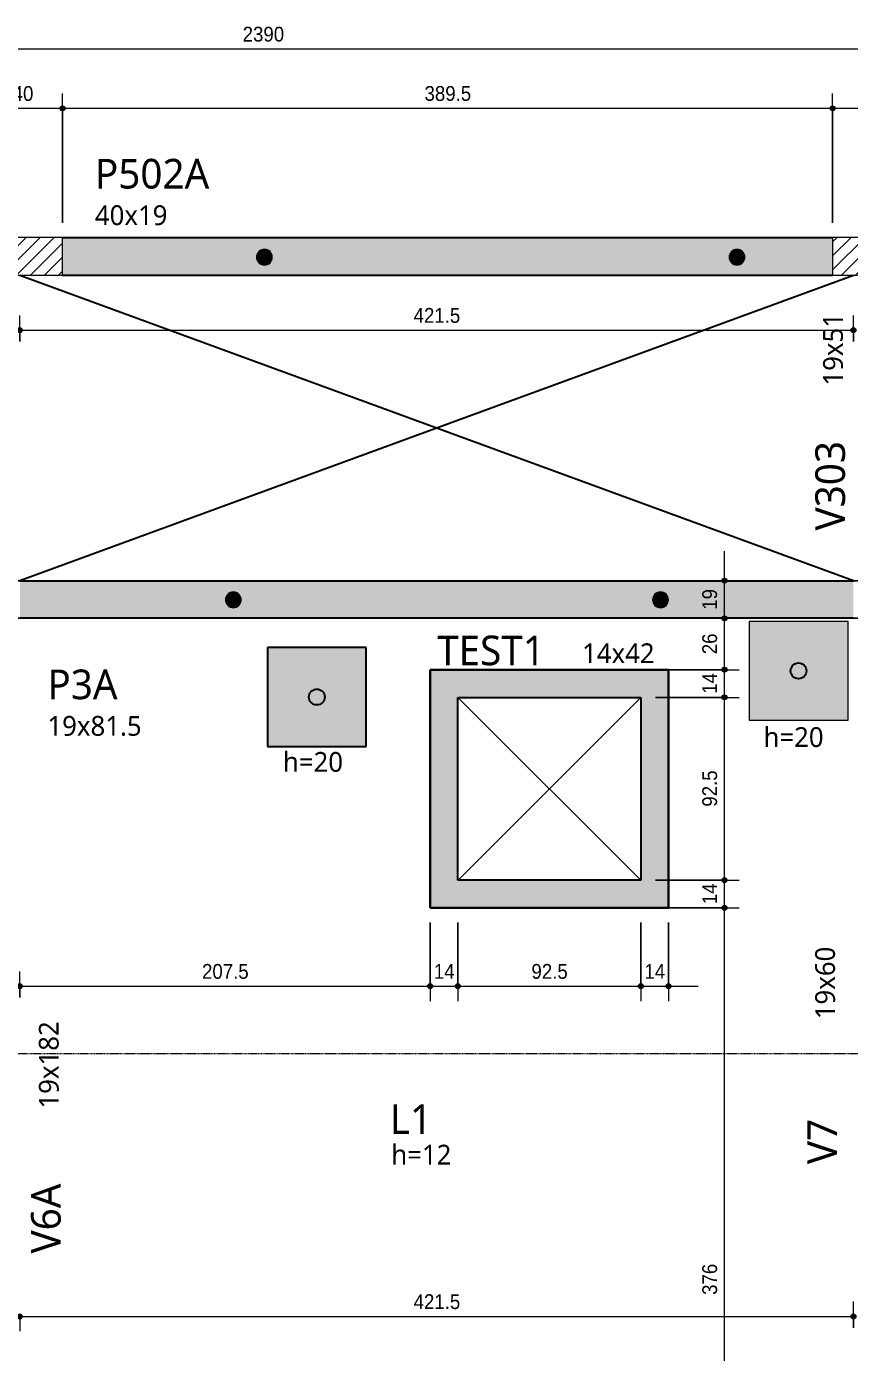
# Model space of a CAD drawing. Header units: centimetres. Extents: x -1706 to 33186, y -3196 to 88081.
# Drawn here: x 3569 to 3985, y 143 to 814 of the extents above; entities that cross this region are included whole.
import ezdxf

# ---------------------------------------------------------------- set-up
doc = ezdxf.new("R2010")
doc.units = ezdxf.units.CM
doc.linetypes.add('Centro de 6 mm', pattern=[1.32, 0.6, -0.24, 0.24, -0.24])
for name, color, linetype, lineweight in [('A-ANNO-DIMS', 7, 'Continuous', 9), ('A-ANNO-DIMS-50', 7, 'Continuous', 9), ('A-DETL-GENF', 7, 'Continuous', 18), ('A-DETL-THIN', 7, 'Continuous', 25), ('A-FLOR', 7, 'Continuous', 9), ('A-FLOR-IDEN', 7, 'Continuous', 9), ('G-ANNO-SYMB', 7, 'Continuous', 9), ('S-BEAM', 7, 'Continuous', 9), ('S-BEAM-IDEN', 7, 'Continuous', 9), ('S-COLS-IDEN', 7, 'Continuous', 9)]:
    doc.layers.add(name, color=color, linetype=linetype, lineweight=lineweight)
doc.layers.add('A-DETL', color=7, linetype='Continuous', lineweight=18, true_color=0x00a600)
doc.styles.add('Arial', font='arial.ttf', dxfattribs={"width": 0.9, "height": 7.5})
doc.styles.add('Gadugi_1', font='gadugi.ttf', dxfattribs={"height": 15})
doc.styles.add('Gadugi_2', font='gadugi.ttf', dxfattribs={"height": 10})
doc.dimstyles.new('PED_1_5mm_ESQ_1', dxfattribs={"dimscale": 30.48, "dimtxt": 7.651945, "dimasz": 0.328084, "dimexe": 0.246063, "dimexo": 0.246063, "dimgap": 0.049213, "dimtad": 1, "dimdec": 1, "dimrnd": 0.5, "dimdsep": 46, "dimtxsty": 'Arial', "dimblk1": 'DOTSMALL', "dimblk2": 'DOTSMALL', "dimsah": 1, "dimcen": 0.09, "dimdle": 0.492126, "dimazin": 0, "dimtfac": 1, "dimtdec": 4, "dimtix": 1, "dimtmove": 0, "dimatfit": 3, "dimfxl": 1, "dimtvp": 1, "dimtolj": 1, "dimtzin": 0, "dimarcsym": 2})

# ---------------------------------------------------------------- blocks, each defined once
blk = doc.blocks.new('DIMBLOCK10-PL J 001 - FORMA DA COBERTURA')
at = {"layer": 'A-ANNO-DIMS-50'}
h = blk.add_hatch(color=256, dxfattribs=at)
edge = h.paths.add_edge_path(flags=0)
edge.add_arc((2897.57, 533.55), 1.25, 0, 360)
h = blk.add_hatch(color=256, dxfattribs=at)
edge = h.paths.add_edge_path(flags=0)
edge.add_arc((2897.57, 514.55), 1.25, 0, 360)
for p, q in [((2897.57, 548.55), (2897.57, 514.55)), ((4716.85, 533.55), (2890.07, 533.55)), ((2897.57, 533.55), (4716.85, 533.55)), ((4716.85, 514.55), (2890.07, 514.55)), ((2897.57, 514.55), (4716.85, 514.55))]:
    blk.add_line(p, q, dxfattribs=at)
for centre in [(2897.57, 533.55), (2897.57, 514.55)]:
    blk.add_circle(centre, 1.25, dxfattribs=at)
at = {"layer": 'A-ANNO-DIMS-50', "color": 0, "insert": (2886.33, 518.87), "char_height": 7.5, "width": 12.4315, "attachment_point": 1, "rotation": 90, "line_spacing_factor": 0.941778, "style": 'Arial'}
blk.add_mtext('19', dxfattribs=at)
blk = doc.blocks.new('_DotSmall')
at = {"color": 0, "linetype": 'ByBlock', "const_width": 0.5}
blk.add_lwpolyline([(-0.0625, 0, 1), (0.0625, 0, 1)], format="xyb", close=True, dxfattribs=at)
blk = doc.blocks.new('DIMBLOCK11-PL J 001 - FORMA DA COBERTURA')
at = {"layer": 'A-ANNO-DIMS-50'}
h = blk.add_hatch(color=256, dxfattribs=at)
edge = h.paths.add_edge_path(flags=0)
edge.add_arc((2897.57, 514.55), 1.25, 0, 360)
h = blk.add_hatch(color=256, dxfattribs=at)
edge = h.paths.add_edge_path(flags=0)
edge.add_arc((2897.57, 483.55), 1.25, 0, 360)
for p, q in [((4716.85, 514.55), (2890.07, 514.55)), ((2897.57, 514.55), (2897.57, 483.55)), ((2897.57, 514.55), (4716.85, 514.55)), ((2891.84, 483.55), (2905.07, 483.55)), ((2897.57, 483.55), (2891.84, 483.55))]:
    blk.add_line(p, q, dxfattribs=at)
for centre in [(2897.57, 514.55), (2897.57, 483.55)]:
    blk.add_circle(centre, 1.25, dxfattribs=at)
at = {"layer": 'A-ANNO-DIMS-50', "color": 0, "insert": (2886.33, 493.87), "char_height": 7.5, "width": 12.4315, "attachment_point": 1, "rotation": 90, "line_spacing_factor": 0.941778, "style": 'Arial'}
blk.add_mtext('31', dxfattribs=at)
blk = doc.blocks.new('DIMBLOCK42-PL J 001 - FORMA DA COBERTURA')
at = {"layer": 'A-ANNO-DIMS-50'}
h = blk.add_hatch(color=256, dxfattribs=at)
edge = h.paths.add_edge_path(flags=0)
edge.add_arc((3565.84, 161.44), 1.25, 0, 360)
h = blk.add_hatch(color=256, dxfattribs=at)
edge = h.paths.add_edge_path(flags=0)
edge.add_arc((3987.34, 161.44), 1.25, 0, 360)
for p, q in [((3987.34, 155.71), (3987.34, 168.94)), ((3565.84, 162.62), (3565.84, 153.94)), ((3565.84, 161.44), (3565.84, 162.62)), ((3565.84, 161.44), (3987.34, 161.44)), ((3987.34, 161.44), (3987.34, 155.71))]:
    blk.add_line(p, q, dxfattribs=at)
for centre in [(3565.84, 161.44), (3987.34, 161.44)]:
    blk.add_circle(centre, 1.25, dxfattribs=at)
at = {"layer": 'A-ANNO-DIMS-50', "color": 0, "insert": (3764.94, 172.68), "char_height": 7.5, "width": 27.9708, "attachment_point": 1, "line_spacing_factor": 0.941778, "style": 'Arial'}
blk.add_mtext('421.5', dxfattribs=at)
blk = doc.blocks.new('DIMBLOCK52-PL J 001 - FORMA DA COBERTURA')
at = {"layer": 'A-ANNO-DIMS-50'}
h = blk.add_hatch(color=256, dxfattribs=at)
edge = h.paths.add_edge_path(flags=0)
edge.add_arc((3922.14, 368.12), 1.25, 0, 360)
h = blk.add_hatch(color=256, dxfattribs=at)
edge = h.paths.add_edge_path(flags=0)
edge.add_arc((3922.14, -7.88), 1.25, 0, 360)
for p, q in [((3887.34, 368.12), (3929.64, 368.12)), ((3922.14, 368.12), (3887.34, 368.12)), ((3922.14, -7.88), (3922.14, 368.12)), ((3927.87, -7.88), (3914.64, -7.88)), ((3922.14, -7.88), (3927.87, -7.88))]:
    blk.add_line(p, q, dxfattribs=at)
for centre in [(3922.14, 368.12), (3922.14, -7.88)]:
    blk.add_circle(centre, 1.25, dxfattribs=at)
at = {"layer": 'A-ANNO-DIMS-50', "color": 0, "insert": (3910.9, 172.35), "char_height": 7.5, "width": 18.6472, "attachment_point": 1, "rotation": 90, "line_spacing_factor": 0.941778, "style": 'Arial'}
blk.add_mtext('376', dxfattribs=at)
blk = doc.blocks.new('DIMBLOCK53-PL J 001 - FORMA DA COBERTURA')
at = {"layer": 'A-ANNO-DIMS-50'}
h = blk.add_hatch(color=256, dxfattribs=at)
edge = h.paths.add_edge_path(flags=0)
edge.add_arc((3922.14, 382.12), 1.25, 0, 360)
h = blk.add_hatch(color=256, dxfattribs=at)
edge = h.paths.add_edge_path(flags=0)
edge.add_arc((3922.14, 368.12), 1.25, 0, 360)
for p, q in [((3887.34, 382.12), (3929.64, 382.12)), ((3922.14, 382.12), (3887.34, 382.12)), ((3922.14, 368.12), (3922.14, 382.12)), ((3887.34, 368.12), (3929.64, 368.12)), ((3922.14, 368.12), (3887.34, 368.12))]:
    blk.add_line(p, q, dxfattribs=at)
for centre in [(3922.14, 382.12), (3922.14, 368.12)]:
    blk.add_circle(centre, 1.25, dxfattribs=at)
at = {"layer": 'A-ANNO-DIMS-50', "color": 0, "insert": (3910.9, 369.94), "char_height": 7.5, "width": 12.4315, "attachment_point": 1, "rotation": 90, "line_spacing_factor": 0.941778, "style": 'Arial'}
blk.add_mtext('14', dxfattribs=at)
blk = doc.blocks.new('DIMBLOCK54-PL J 001 - FORMA DA COBERTURA')
at = {"layer": 'A-ANNO-DIMS-50'}
h = blk.add_hatch(color=256, dxfattribs=at)
edge = h.paths.add_edge_path(flags=0)
edge.add_arc((3922.14, 474.55), 1.25, 0, 360)
h = blk.add_hatch(color=256, dxfattribs=at)
edge = h.paths.add_edge_path(flags=0)
edge.add_arc((3922.14, 382.12), 1.25, 0, 360)
for p, q in [((3887.34, 474.55), (3929.64, 474.55)), ((3922.14, 474.55), (3887.34, 474.55)), ((3922.14, 382.12), (3922.14, 474.55)), ((3887.34, 382.12), (3929.64, 382.12)), ((3922.14, 382.12), (3887.34, 382.12))]:
    blk.add_line(p, q, dxfattribs=at)
for centre in [(3922.14, 474.55), (3922.14, 382.12)]:
    blk.add_circle(centre, 1.25, dxfattribs=at)
at = {"layer": 'A-ANNO-DIMS-50', "color": 0, "insert": (3910.9, 419.27), "char_height": 7.5, "width": 21.7551, "attachment_point": 1, "rotation": 90, "line_spacing_factor": 0.941778, "style": 'Arial'}
blk.add_mtext('92.5', dxfattribs=at)
blk = doc.blocks.new('DIMBLOCK55-PL J 001 - FORMA DA COBERTURA')
at = {"layer": 'A-ANNO-DIMS-50'}
h = blk.add_hatch(color=256, dxfattribs=at)
edge = h.paths.add_edge_path(flags=0)
edge.add_arc((3922.14, 488.55), 1.25, 0, 360)
h = blk.add_hatch(color=256, dxfattribs=at)
edge = h.paths.add_edge_path(flags=0)
edge.add_arc((3922.14, 474.55), 1.25, 0, 360)
for p, q in [((3887.34, 488.55), (3929.64, 488.55)), ((3922.14, 488.55), (3887.34, 488.55)), ((3922.14, 474.55), (3922.14, 488.55)), ((3887.34, 474.55), (3929.64, 474.55)), ((3922.14, 474.55), (3887.34, 474.55))]:
    blk.add_line(p, q, dxfattribs=at)
for centre in [(3922.14, 488.55), (3922.14, 474.55)]:
    blk.add_circle(centre, 1.25, dxfattribs=at)
at = {"layer": 'A-ANNO-DIMS-50', "color": 0, "insert": (3910.9, 476.37), "char_height": 7.5, "width": 12.4315, "attachment_point": 1, "rotation": 90, "line_spacing_factor": 0.941778, "style": 'Arial'}
blk.add_mtext('14', dxfattribs=at)
blk = doc.blocks.new('DIMBLOCK56-PL J 001 - FORMA DA COBERTURA')
at = {"layer": 'A-ANNO-DIMS-50'}
h = blk.add_hatch(color=256, dxfattribs=at)
edge = h.paths.add_edge_path(flags=0)
edge.add_arc((3922.14, 514.55), 1.25, 0, 360)
h = blk.add_hatch(color=256, dxfattribs=at)
edge = h.paths.add_edge_path(flags=0)
edge.add_arc((3922.14, 488.55), 1.25, 0, 360)
for p, q in [((4716.85, 514.55), (3914.64, 514.55)), ((3922.14, 488.55), (3922.14, 514.55)), ((3922.14, 514.55), (4716.85, 514.55)), ((3887.34, 488.55), (3929.64, 488.55)), ((3922.14, 488.55), (3887.34, 488.55))]:
    blk.add_line(p, q, dxfattribs=at)
for centre in [(3922.14, 514.55), (3922.14, 488.55)]:
    blk.add_circle(centre, 1.25, dxfattribs=at)
at = {"layer": 'A-ANNO-DIMS-50', "color": 0, "insert": (3910.9, 496.37), "char_height": 7.5, "width": 12.4315, "attachment_point": 1, "rotation": 90, "line_spacing_factor": 0.941778, "style": 'Arial'}
blk.add_mtext('26', dxfattribs=at)
blk = doc.blocks.new('DIMBLOCK57-PL J 001 - FORMA DA COBERTURA')
at = {"layer": 'A-ANNO-DIMS-50'}
h = blk.add_hatch(color=256, dxfattribs=at)
edge = h.paths.add_edge_path(flags=0)
edge.add_arc((3922.14, 533.55), 1.25, 0, 360)
h = blk.add_hatch(color=256, dxfattribs=at)
edge = h.paths.add_edge_path(flags=0)
edge.add_arc((3922.14, 514.55), 1.25, 0, 360)
for p, q in [((3922.14, 514.55), (3922.14, 548.55)), ((4716.85, 533.55), (3914.64, 533.55)), ((3922.14, 533.55), (4716.85, 533.55)), ((4716.85, 514.55), (3914.64, 514.55)), ((3922.14, 514.55), (4716.85, 514.55))]:
    blk.add_line(p, q, dxfattribs=at)
for centre in [(3922.14, 533.55), (3922.14, 514.55)]:
    blk.add_circle(centre, 1.25, dxfattribs=at)
at = {"layer": 'A-ANNO-DIMS-50', "color": 0, "insert": (3910.9, 518.87), "char_height": 7.5, "width": 12.4315, "attachment_point": 1, "rotation": 90, "line_spacing_factor": 0.941778, "style": 'Arial'}
blk.add_mtext('19', dxfattribs=at)
blk = doc.blocks.new('DIMBLOCK61-PL J 001 - FORMA DA COBERTURA')
at = {"layer": 'A-ANNO-DIMS-50'}
h = blk.add_hatch(color=256, dxfattribs=at)
edge = h.paths.add_edge_path(flags=0)
edge.add_arc((3565.84, 328.46), 1.25, 0, 360)
h = blk.add_hatch(color=256, dxfattribs=at)
edge = h.paths.add_edge_path(flags=0)
edge.add_arc((3773.34, 328.46), 1.25, 0, 360)
for p, q in [((3773.34, 360.62), (3773.34, 320.96)), ((3773.34, 328.46), (3773.34, 360.62)), ((3565.84, 322.73), (3565.84, 335.96)), ((3550.84, 328.46), (3773.34, 328.46)), ((3565.84, 328.46), (3565.84, 322.73))]:
    blk.add_line(p, q, dxfattribs=at)
for centre in [(3565.84, 328.46), (3773.34, 328.46)]:
    blk.add_circle(centre, 1.25, dxfattribs=at)
at = {"layer": 'A-ANNO-DIMS-50', "color": 0, "insert": (3657.94, 339.7), "char_height": 7.5, "width": 27.9708, "attachment_point": 1, "line_spacing_factor": 0.941778, "style": 'Arial'}
blk.add_mtext('207.5', dxfattribs=at)
blk = doc.blocks.new('DIMBLOCK62-PL J 001 - FORMA DA COBERTURA')
at = {"layer": 'A-ANNO-DIMS-50'}
h = blk.add_hatch(color=256, dxfattribs=at)
edge = h.paths.add_edge_path(flags=0)
edge.add_arc((3773.34, 328.46), 1.25, 0, 360)
h = blk.add_hatch(color=256, dxfattribs=at)
edge = h.paths.add_edge_path(flags=0)
edge.add_arc((3787.34, 328.46), 1.25, 0, 360)
for p, q in [((3773.34, 360.62), (3773.34, 320.96)), ((3773.34, 328.46), (3773.34, 360.62)), ((3787.34, 360.62), (3787.34, 320.96)), ((3787.34, 328.46), (3787.34, 360.62)), ((3773.34, 328.46), (3787.34, 328.46))]:
    blk.add_line(p, q, dxfattribs=at)
for centre in [(3773.34, 328.46), (3787.34, 328.46)]:
    blk.add_circle(centre, 1.25, dxfattribs=at)
at = {"layer": 'A-ANNO-DIMS-50', "color": 0, "insert": (3775.16, 339.7), "char_height": 7.5, "width": 12.4315, "attachment_point": 1, "line_spacing_factor": 0.941778, "style": 'Arial'}
blk.add_mtext('14', dxfattribs=at)
blk = doc.blocks.new('DIMBLOCK63-PL J 001 - FORMA DA COBERTURA')
at = {"layer": 'A-ANNO-DIMS-50'}
h = blk.add_hatch(color=256, dxfattribs=at)
edge = h.paths.add_edge_path(flags=0)
edge.add_arc((3787.34, 328.46), 1.25, 0, 360)
h = blk.add_hatch(color=256, dxfattribs=at)
edge = h.paths.add_edge_path(flags=0)
edge.add_arc((3879.84, 328.46), 1.25, 0, 360)
for p, q in [((3787.34, 360.62), (3787.34, 320.96)), ((3787.34, 328.46), (3787.34, 360.62)), ((3879.84, 360.62), (3879.84, 320.96)), ((3879.84, 328.46), (3879.84, 360.62)), ((3787.34, 328.46), (3879.84, 328.46))]:
    blk.add_line(p, q, dxfattribs=at)
for centre in [(3787.34, 328.46), (3879.84, 328.46)]:
    blk.add_circle(centre, 1.25, dxfattribs=at)
at = {"layer": 'A-ANNO-DIMS-50', "color": 0, "insert": (3824.53, 339.7), "char_height": 7.5, "width": 21.7551, "attachment_point": 1, "line_spacing_factor": 0.941778, "style": 'Arial'}
blk.add_mtext('92.5', dxfattribs=at)
blk = doc.blocks.new('DIMBLOCK64-PL J 001 - FORMA DA COBERTURA')
at = {"layer": 'A-ANNO-DIMS-50'}
h = blk.add_hatch(color=256, dxfattribs=at)
edge = h.paths.add_edge_path(flags=0)
edge.add_arc((3879.84, 328.46), 1.25, 0, 360)
h = blk.add_hatch(color=256, dxfattribs=at)
edge = h.paths.add_edge_path(flags=0)
edge.add_arc((3893.84, 328.46), 1.25, 0, 360)
for p, q in [((3879.84, 360.62), (3879.84, 320.96)), ((3879.84, 328.46), (3879.84, 360.62)), ((3893.84, 360.62), (3893.84, 320.96)), ((3893.84, 328.46), (3893.84, 360.62)), ((3879.84, 328.46), (3908.84, 328.46))]:
    blk.add_line(p, q, dxfattribs=at)
for centre in [(3879.84, 328.46), (3893.84, 328.46)]:
    blk.add_circle(centre, 1.25, dxfattribs=at)
at = {"layer": 'A-ANNO-DIMS-50', "color": 0, "insert": (3881.66, 339.7), "char_height": 7.5, "width": 12.4315, "attachment_point": 1, "line_spacing_factor": 0.941778, "style": 'Arial'}
blk.add_mtext('14', dxfattribs=at)
blk = doc.blocks.new('DIMBLOCK81-PL J 001 - FORMA DA COBERTURA')
at = {"layer": 'A-ANNO-DIMS-50'}
h = blk.add_hatch(color=256, dxfattribs=at)
edge = h.paths.add_edge_path(flags=0)
edge.add_arc((2897.57, 688.12), 1.25, 0, 360)
h = blk.add_hatch(color=256, dxfattribs=at)
edge = h.paths.add_edge_path(flags=0)
edge.add_arc((2897.57, 533.55), 1.25, 0, 360)
for p, q in [((2891.84, 688.12), (2905.07, 688.12)), ((2897.57, 688.12), (2891.84, 688.12)), ((2897.57, 688.12), (2897.57, 518.55)), ((4716.85, 533.55), (2890.07, 533.55)), ((2897.57, 533.55), (4716.85, 533.55))]:
    blk.add_line(p, q, dxfattribs=at)
for centre in [(2897.57, 688.12), (2897.57, 533.55)]:
    blk.add_circle(centre, 1.25, dxfattribs=at)
at = {"layer": 'A-ANNO-DIMS-50', "color": 0, "insert": (2886.33, 599.18), "char_height": 7.5, "width": 27.9708, "attachment_point": 1, "rotation": 90, "line_spacing_factor": 0.941778, "style": 'Arial'}
blk.add_mtext('154.5', dxfattribs=at)
blk = doc.blocks.new('DIMBLOCK88-PL J 001 - FORMA DA COBERTURA')
at = {"layer": 'A-ANNO-DIMS-50'}
h = blk.add_hatch(color=256, dxfattribs=at)
edge = h.paths.add_edge_path(flags=0)
edge.add_arc((3565.84, 660.25), 1.25, 0, 360)
h = blk.add_hatch(color=256, dxfattribs=at)
edge = h.paths.add_edge_path(flags=0)
edge.add_arc((3987.34, 660.25), 1.25, 0, 360)
for p, q in [((3565.84, 654.52), (3565.84, 667.75)), ((3987.34, 654.52), (3987.34, 667.75)), ((3565.84, 660.25), (3987.34, 660.25)), ((3565.84, 660.25), (3565.84, 654.52)), ((3987.34, 660.25), (3987.34, 654.52))]:
    blk.add_line(p, q, dxfattribs=at)
for centre in [(3565.84, 660.25), (3987.34, 660.25)]:
    blk.add_circle(centre, 1.25, dxfattribs=at)
at = {"layer": 'A-ANNO-DIMS-50', "color": 0, "insert": (3764.94, 671.49), "char_height": 7.5, "width": 27.9708, "attachment_point": 1, "line_spacing_factor": 0.941778, "style": 'Arial'}
blk.add_mtext('421.5', dxfattribs=at)
blk = doc.blocks.new('DIMBLOCK118-PL J 001 - FORMA DA COBERTURA')
at = {"layer": 'A-ANNO-DIMS-50'}
h = blk.add_hatch(color=256, dxfattribs=at)
edge = h.paths.add_edge_path(flags=0)
edge.add_arc((3547.36, 772.49), 1.25, 0, 360)
h = blk.add_hatch(color=256, dxfattribs=at)
edge = h.paths.add_edge_path(flags=0)
edge.add_arc((3587.36, 772.49), 1.25, 0, 360)
for p, q in [((3547.36, 714.62), (3547.36, 779.99)), ((3587.36, 714.62), (3587.36, 779.99)), ((3547.36, 772.49), (3587.36, 772.49)), ((3547.36, 772.49), (3547.36, 714.62)), ((3587.36, 772.49), (3587.36, 714.62))]:
    blk.add_line(p, q, dxfattribs=at)
for centre in [(3547.36, 772.49), (3587.36, 772.49)]:
    blk.add_circle(centre, 1.25, dxfattribs=at)
at = {"layer": 'A-ANNO-DIMS-50', "color": 0, "insert": (3562.18, 783.73), "char_height": 7.5, "width": 12.4315, "attachment_point": 1, "line_spacing_factor": 0.941778, "style": 'Arial'}
blk.add_mtext('40', dxfattribs=at)
blk = doc.blocks.new('DIMBLOCK119-PL J 001 - FORMA DA COBERTURA')
at = {"layer": 'A-ANNO-DIMS-50'}
h = blk.add_hatch(color=256, dxfattribs=at)
edge = h.paths.add_edge_path(flags=0)
edge.add_arc((3587.36, 772.49), 1.25, 0, 360)
h = blk.add_hatch(color=256, dxfattribs=at)
edge = h.paths.add_edge_path(flags=0)
edge.add_arc((3976.84, 772.49), 1.25, 0, 360)
for p, q in [((3587.36, 714.62), (3587.36, 779.99)), ((3976.84, 714.62), (3976.84, 779.99)), ((3587.36, 772.49), (3976.84, 772.49)), ((3587.36, 772.49), (3587.36, 714.62)), ((3976.84, 772.49), (3976.84, 714.62))]:
    blk.add_line(p, q, dxfattribs=at)
for centre in [(3587.36, 772.49), (3976.84, 772.49)]:
    blk.add_circle(centre, 1.25, dxfattribs=at)
at = {"layer": 'A-ANNO-DIMS-50', "color": 0, "insert": (3770.45, 783.73), "char_height": 7.5, "width": 27.9708, "attachment_point": 1, "line_spacing_factor": 0.941778, "style": 'Arial'}
blk.add_mtext('389.5', dxfattribs=at)
blk = doc.blocks.new('DIMBLOCK120-PL J 001 - FORMA DA COBERTURA')
at = {"layer": 'A-ANNO-DIMS-50'}
h = blk.add_hatch(color=256, dxfattribs=at)
edge = h.paths.add_edge_path(flags=0)
edge.add_arc((3976.84, 772.49), 1.25, 0, 360)
h = blk.add_hatch(color=256, dxfattribs=at)
edge = h.paths.add_edge_path(flags=0)
edge.add_arc((4016.84, 772.49), 1.25, 0, 360)
for p, q in [((3976.84, 714.62), (3976.84, 779.99)), ((4016.84, 714.62), (4016.84, 779.99)), ((3976.84, 772.49), (4016.84, 772.49)), ((3976.84, 772.49), (3976.84, 714.62)), ((4016.84, 772.49), (4016.84, 714.62))]:
    blk.add_line(p, q, dxfattribs=at)
for centre in [(3976.84, 772.49), (4016.84, 772.49)]:
    blk.add_circle(centre, 1.25, dxfattribs=at)
at = {"layer": 'A-ANNO-DIMS-50', "color": 0, "insert": (3991.66, 783.73), "char_height": 7.5, "width": 12.4315, "attachment_point": 1, "line_spacing_factor": 0.941778, "style": 'Arial'}
blk.add_mtext('40', dxfattribs=at)
blk = doc.blocks.new('DIMBLOCK125-PL J 001 - FORMA DA COBERTURA')
at = {"layer": 'A-ANNO-DIMS-50'}
h = blk.add_hatch(color=256, dxfattribs=at)
edge = h.paths.add_edge_path(flags=0)
edge.add_arc((2493.84, 802.49), 1.25, 0, 360)
h = blk.add_hatch(color=256, dxfattribs=at)
edge = h.paths.add_edge_path(flags=0)
edge.add_arc((4883.85, 802.49), 1.25, 0, 360)
for p, q in [((2493.84, 695.62), (2493.84, 809.99)), ((4883.85, 695.62), (4883.85, 809.99)), ((2478.84, 802.49), (4898.85, 802.49)), ((2493.84, 802.49), (2493.84, 695.62)), ((4883.85, 802.49), (4883.85, 695.62))]:
    blk.add_line(p, q, dxfattribs=at)
for centre in [(2493.84, 802.49), (4883.85, 802.49)]:
    blk.add_circle(centre, 1.25, dxfattribs=at)
at = {"layer": 'A-ANNO-DIMS-50', "color": 0, "insert": (3678.49, 813.73), "char_height": 7.5, "width": 24.8629, "attachment_point": 1, "line_spacing_factor": 0.941778, "style": 'Arial'}
blk.add_mtext('2390', dxfattribs=at)

msp = doc.modelspace()

# ---------------------------------------------------------------- hatches: boundary and pattern name
at = {"layer": 'A-DETL-GENF', "true_color": 0x808080}
h = msp.add_hatch(dxfattribs=at)
h.set_pattern_fill('FP_1', color=8, style=0, pattern_type=2)
h.set_pattern_definition([(45, (3894.207, 0), (-3.535534, 3.535534), [])])
h.paths.add_polyline_path([(4883.85, -915.95), (4883.85, -915.95), (4883.85, -896.95), (4843.85, -896.95), (4843.85, -915.95), (4864.85, -915.95)], flags=0)
h.paths.add_polyline_path([(4327.85, -915.95), (4367.85, -915.95), (4367.85, -896.95), (4327.85, -896.95)], flags=0)
h.paths.add_polyline_path([(3840.1, -915.95), (3869.6, -915.95), (3869.6, -896.95), (3829.6, -896.95), (3829.6, -915.95)], flags=0)
h.paths.add_polyline_path([(3344.46, -915.95), (3372.54, -915.95), (3372.54, -896.95), (3332.54, -896.95), (3332.54, -915.95), (3343.11, -915.95)], flags=0)
h.paths.add_polyline_path([(2642.62, -915.95), (2682.62, -915.95), (2682.62, -896.95), (2642.62, -896.95)], flags=0)
h.paths.add_polyline_path([(4705.35, 688.12), (4734.85, 688.12), (4734.85, 707.12), (4694.85, 707.12), (4694.85, 688.12)], flags=0)
h.paths.add_polyline_path([(4006.34, 688.12), (4016.84, 688.12), (4016.84, 707.12), (3976.84, 707.12), (3976.84, 688.12), (3987.34, 688.12)], flags=0)
h.paths.add_polyline_path([(3547.36, 688.12), (3587.36, 688.12), (3587.36, 707.12), (3547.36, 707.12)], flags=0)
h.paths.add_polyline_path([(3020.34, 688.12), (3049.84, 688.12), (3049.84, 707.12), (3009.84, 707.12), (3009.84, 688.12)], flags=0)
h.paths.add_polyline_path([(2493.84, 688.12), (2533.84, 688.12), (2533.84, 707.12), (2493.84, 707.12), (2493.84, 696.14)], flags=0)
h.paths.add_polyline_path([(2503.99, 693.17), (2502.95, 693.31), (2501.99, 693.71), (2501.16, 694.34), (2500.52, 695.17), (2500.12, 696.14), (2499.99, 697.17), (2500.12, 698.21), (2500.52, 699.17), (2501.16, 700), (2501.99, 700.64), (2502.95, 701.04), (2503.99, 701.17), (2505.02, 701.04), (2505.99, 700.64), (2506.82, 700), (2507.45, 699.17), (2507.85, 698.21), (2507.99, 697.17), (2507.85, 696.14), (2507.45, 695.17), (2506.82, 694.34), (2505.99, 693.71), (2505.02, 693.31), (2504.67, 693.26)], flags=0)
at = {"layer": 'A-DETL-GENF', "true_color": 0xff00ff}
for points in [[(3689.49, 693.17), (3690.52, 693.31), (3691.49, 693.71), (3692.32, 694.34), (3692.95, 695.17), (3693.35, 696.14), (3693.49, 697.17), (3693.35, 698.21), (3692.95, 699.17), (3692.32, 700), (3691.49, 700.64), (3690.52, 701.04), (3689.49, 701.17), (3688.45, 701.04), (3687.49, 700.64), (3686.66, 700), (3686.02, 699.17), (3685.62, 698.21), (3685.49, 697.17), (3685.62, 696.14), (3686.02, 695.17), (3686.66, 694.34), (3687.49, 693.71), (3688.45, 693.31)], [(3928.49, 693.17), (3929.52, 693.31), (3930.49, 693.71), (3931.32, 694.34), (3931.95, 695.17), (3932.35, 696.14), (3932.49, 697.17), (3932.35, 698.21), (3931.95, 699.17), (3931.32, 700), (3930.49, 700.64), (3929.52, 701.04), (3928.49, 701.17), (3927.45, 701.04), (3926.49, 700.64), (3925.66, 700), (3925.02, 699.17), (3924.62, 698.21), (3924.49, 697.17), (3924.62, 696.14), (3925.02, 695.17), (3925.66, 694.34), (3926.49, 693.71), (3927.45, 693.31)], [(3673.77, 519.9), (3674.8, 520.04), (3675.77, 520.44), (3676.6, 521.07), (3677.23, 521.9), (3677.63, 522.86), (3677.77, 523.9), (3677.63, 524.93), (3677.23, 525.9), (3676.6, 526.73), (3675.77, 527.36), (3674.8, 527.76), (3673.77, 527.9), (3672.73, 527.76), (3671.77, 527.36), (3670.94, 526.73), (3670.3, 525.9), (3669.9, 524.93), (3669.77, 523.9), (3669.9, 522.86), (3670.3, 521.9), (3670.94, 521.07), (3671.77, 520.44), (3672.73, 520.04)], [(3889.77, 519.9), (3890.8, 520.04), (3891.77, 520.44), (3892.6, 521.07), (3893.23, 521.9), (3893.63, 522.86), (3893.77, 523.9), (3893.63, 524.93), (3893.23, 525.9), (3892.6, 526.73), (3891.63, 527.42), (3890.8, 527.76), (3889.77, 527.9), (3888.73, 527.76), (3887.77, 527.36), (3886.94, 526.73), (3886.3, 525.9), (3885.9, 524.93), (3885.77, 523.9), (3885.9, 522.86), (3886.3, 521.9), (3886.94, 521.07), (3887.77, 520.44), (3888.73, 520.04)]]:
    msp.add_hatch(color=6, dxfattribs=at).paths.add_polyline_path(points, flags=0)
at = {"layer": 'A-DETL-GENF', "true_color": 0xa6a6a6}
for points in [[(3954.42, 462.98), (3984.61, 462.98), (3984.61, 512.98), (3934.61, 512.98), (3934.61, 462.98)], [(3690.97, 449.7), (3740.97, 449.7), (3740.97, 499.7), (3690.97, 499.7), (3690.97, 452.12)]]:
    msp.add_hatch(color=253, dxfattribs=at).paths.add_polyline_path(points, flags=0)
at = {"layer": 'S-BEAM', "true_color": 0x00bcb8}
h = msp.add_hatch(color=132, dxfattribs=at)
h.paths.add_polyline_path([(3709.24, 688.12), (3976.84, 688.12), (3976.84, 707.12), (3587.36, 707.12), (3587.36, 688.12), (3693.49, 688.12)], flags=0)
h.paths.add_polyline_path([(3928.49, 693.17), (3927.45, 693.31), (3926.49, 693.71), (3925.66, 694.34), (3925.02, 695.17), (3924.62, 696.14), (3924.49, 697.17), (3924.62, 698.21), (3925.02, 699.17), (3925.66, 700), (3926.49, 700.64), (3927.45, 701.04), (3928.49, 701.17), (3929.52, 701.04), (3930.49, 700.64), (3931.32, 700), (3931.95, 699.17), (3932.35, 698.21), (3932.49, 697.17), (3932.35, 696.14), (3931.95, 695.17), (3931.32, 694.34), (3930.49, 693.71), (3929.52, 693.31)], flags=0)
h.paths.add_polyline_path([(3689.49, 693.17), (3688.45, 693.31), (3687.49, 693.71), (3686.66, 694.34), (3686.02, 695.17), (3685.62, 696.14), (3685.49, 697.17), (3685.62, 698.21), (3686.02, 699.17), (3686.66, 700), (3687.49, 700.64), (3688.45, 701.04), (3689.49, 701.17), (3690.52, 701.04), (3691.49, 700.64), (3692.32, 700), (3692.95, 699.17), (3693.35, 698.21), (3693.49, 697.17), (3693.35, 696.14), (3692.95, 695.17), (3692.32, 694.34), (3691.49, 693.71), (3690.52, 693.31)], flags=0)
h = msp.add_hatch(color=132, dxfattribs=at)
h.paths.add_polyline_path([(4724.35, 514.55), (4883.85, 514.55), (4883.85, 533.55), (4724.35, 533.55)], flags=0)
h.paths.add_polyline_path([(4103.77, 514.55), (4705.35, 514.55), (4705.35, 533.55), (4006.34, 533.55), (4006.34, 514.55), (4102.94, 514.55)], flags=0)
h.paths.add_polyline_path([(3709.24, 514.55), (3987.34, 514.55), (3987.34, 533.55), (3565.84, 533.55), (3565.84, 514.55), (3675.77, 514.55)], flags=0)
h.paths.add_polyline_path([(3526.85, 514.55), (3546.84, 514.55), (3546.84, 533.55), (3039.34, 533.55), (3039.34, 514.55), (3344.46, 514.55)], flags=0)
h.paths.add_polyline_path([(3020.34, 514.55), (3020.34, 533.55), (2553.84, 533.55), (2553.84, 514.55), (2979.68, 514.55)], flags=0)
h.paths.add_polyline_path([(4753.77, 519.9), (4752.73, 520.04), (4751.77, 520.44), (4750.94, 521.07), (4750.3, 521.9), (4749.9, 522.86), (4749.77, 523.9), (4749.9, 524.93), (4750.3, 525.9), (4750.94, 526.73), (4751.77, 527.36), (4752.73, 527.76), (4753.77, 527.9), (4754.8, 527.76), (4755.77, 527.36), (4756.6, 526.73), (4757.23, 525.9), (4757.63, 524.93), (4757.77, 523.9), (4757.63, 522.86), (4757.23, 521.9), (4756.6, 521.07), (4755.77, 520.44), (4754.8, 520.04)], flags=0)
h.paths.add_polyline_path([(4537.77, 519.9), (4536.73, 520.04), (4535.77, 520.44), (4534.94, 521.07), (4534.3, 521.9), (4533.9, 522.86), (4533.77, 523.9), (4533.9, 524.93), (4534.3, 525.9), (4534.94, 526.73), (4535.77, 527.36), (4536.73, 527.76), (4537.77, 527.9), (4538.8, 527.76), (4539.77, 527.36), (4540.6, 526.73), (4541.23, 525.9), (4541.63, 524.93), (4541.77, 523.9), (4541.63, 522.86), (4541.23, 521.9), (4540.6, 521.07), (4539.77, 520.44), (4538.8, 520.04)], flags=0)
h.paths.add_polyline_path([(4321.77, 519.9), (4320.73, 520.04), (4319.77, 520.44), (4318.94, 521.07), (4318.3, 521.9), (4317.9, 522.86), (4317.77, 523.9), (4317.9, 524.93), (4318.3, 525.9), (4318.94, 526.73), (4319.77, 527.36), (4320.73, 527.76), (4321.77, 527.9), (4322.8, 527.76), (4323.77, 527.36), (4324.6, 526.73), (4325.23, 525.9), (4325.63, 524.93), (4325.77, 523.9), (4325.63, 522.86), (4325.23, 521.9), (4324.6, 521.07), (4323.77, 520.44), (4322.8, 520.04)], flags=0)
h.paths.add_polyline_path([(4105.77, 519.9), (4104.73, 520.04), (4103.77, 520.44), (4102.94, 521.07), (4102.3, 521.9), (4101.9, 522.86), (4101.77, 523.9), (4101.9, 524.93), (4102.3, 525.9), (4102.94, 526.73), (4103.77, 527.36), (4104.73, 527.76), (4105.77, 527.9), (4106.8, 527.76), (4107.77, 527.36), (4108.6, 526.73), (4109.23, 525.9), (4109.63, 524.93), (4109.77, 523.9), (4109.63, 522.86), (4109.23, 521.9), (4108.6, 521.07), (4107.77, 520.44), (4106.8, 520.04)], flags=0)
h.paths.add_polyline_path([(3889.77, 519.9), (3888.73, 520.04), (3887.77, 520.44), (3886.94, 521.07), (3886.3, 521.9), (3885.9, 522.86), (3885.77, 523.9), (3885.9, 524.93), (3886.3, 525.9), (3886.94, 526.73), (3887.77, 527.36), (3888.73, 527.76), (3889.77, 527.9), (3890.8, 527.76), (3891.77, 527.36), (3892.6, 526.73), (3893.23, 525.9), (3893.63, 524.93), (3893.77, 523.9), (3893.63, 522.86), (3893.23, 521.9), (3892.6, 521.07), (3891.63, 520.38), (3890.8, 520.04)], flags=0)
h.paths.add_polyline_path([(3673.77, 519.9), (3672.73, 520.04), (3671.77, 520.44), (3670.94, 521.07), (3670.3, 521.9), (3669.9, 522.86), (3669.77, 523.9), (3669.9, 524.93), (3670.3, 525.9), (3670.94, 526.73), (3671.77, 527.36), (3672.73, 527.76), (3673.77, 527.9), (3674.8, 527.76), (3675.77, 527.36), (3676.6, 526.73), (3677.23, 525.9), (3677.63, 524.93), (3677.77, 523.9), (3677.63, 522.86), (3677.23, 521.9), (3676.6, 521.07), (3675.77, 520.44), (3674.8, 520.04)], flags=0)
at = {"layer": 'S-BEAM', "true_color": 0xfcd5b4}
for points in [[(3787.34, 368.12), (3787.34, 488.55), (3773.34, 488.55), (3773.34, 368.12)], [(3879.84, 474.55), (3879.84, 488.55), (3787.34, 488.55), (3787.34, 474.55)], [(3893.84, 368.12), (3893.84, 488.55), (3879.84, 488.55), (3879.84, 368.12)], [(3879.84, 368.12), (3879.84, 382.12), (3787.34, 382.12), (3787.34, 368.12)]]:
    msp.add_hatch(color=254, dxfattribs=at).paths.add_polyline_path(points, flags=0)

# ---------------------------------------------------------------- linework, layer by layer
at = {"layer": 'A-DETL', "color": 7}
for p, q in [((3587.36, 707.12), (3547.36, 707.12)), ((3587.36, 688.12), (3587.36, 707.12)), ((4016.84, 707.12), (3976.84, 707.12)), ((3976.84, 707.12), (3976.84, 688.12)), ((3547.36, 688.12), (3587.36, 688.12)), ((3976.84, 688.12), (4016.84, 688.12)), ((3984.61, 512.98), (3934.61, 512.98)), ((3934.61, 512.98), (3934.61, 462.98)), ((3984.61, 462.98), (3984.61, 512.98)), ((3740.97, 499.7), (3690.97, 499.7)), ((3690.97, 499.7), (3690.97, 449.7)), ((3740.97, 449.7), (3740.97, 499.7)), ((3934.61, 462.98), (3984.61, 462.98)), ((3690.97, 449.7), (3740.97, 449.7))]:
    msp.add_line(p, q, dxfattribs=at)
at = {"layer": 'A-DETL', "color": 7, "lineweight": 9}
for p, q in [((3787.34, 474.55), (3879.77, 382.12)), ((3787.41, 382.12), (3879.84, 474.55))]:
    msp.add_line(p, q, dxfattribs=at)
at = {"layer": 'A-DETL', "color": 7}
for centre, start, end in [((3689.49, 697.17), 90, 270), ((3689.49, 697.17), 270, 90), ((3928.49, 697.17), 90, 270), ((3928.49, 697.17), 270, 90), ((3673.77, 523.9), 0, 180), ((3673.77, 523.9), 180, 0), ((3889.77, 523.9), 0, 180), ((3889.77, 523.9), 180, 0)]:
    msp.add_arc(centre, 4, start, end, dxfattribs=at)
at = {"layer": 'A-DETL-THIN'}
for p, q in [((3565.84, 688.12), (3987.34, 533.62)), ((3565.84, 533.62), (3987.34, 688.12)), ((3690.97, 499.7), (3690.97, 449.7)), ((3740.97, 499.7), (3690.97, 499.7)), ((3740.97, 449.7), (3740.97, 499.7)), ((3690.97, 449.7), (3740.97, 449.7))]:
    msp.add_line(p, q, dxfattribs=at)
for centre in [(3959.61, 487.98), (3715.97, 474.7)]:
    msp.add_circle(centre, 4, dxfattribs=at)
at = {"layer": 'A-FLOR', "lineweight": 25}
for p, q in [((3893.84, 488.55), (3773.34, 488.55)), ((3773.34, 488.55), (3773.34, 368.12)), ((3893.84, 368.12), (3893.84, 488.55)), ((3773.34, 368.12), (3893.84, 368.12))]:
    msp.add_line(p, q, dxfattribs=at)
at = {"layer": 'G-ANNO-SYMB', "linetype": 'Centro de 6 mm'}
msp.add_line((2355.75, 294.37), (5062.64, 294.37), dxfattribs=at)
at = {"layer": 'S-BEAM', "lineweight": 25}
for p, q in [((3587.36, 707.12), (3976.84, 707.12)), ((3587.36, 688.12), (3976.84, 688.12)), ((3565.84, 533.55), (3987.34, 533.55)), ((3987.34, 514.55), (3565.84, 514.55)), ((3773.34, 488.55), (3787.34, 488.55)), ((3773.34, 368.12), (3773.34, 488.55)), ((3787.34, 488.55), (3879.84, 488.55)), ((3879.84, 488.55), (3893.84, 488.55)), ((3893.84, 488.55), (3893.84, 368.12)), ((3787.34, 382.12), (3787.34, 474.55)), ((3787.34, 474.55), (3879.84, 474.55)), ((3879.84, 474.55), (3879.84, 382.12)), ((3879.84, 382.12), (3787.34, 382.12)), ((3787.34, 368.12), (3773.34, 368.12)), ((3879.84, 368.12), (3787.34, 368.12)), ((3893.84, 368.12), (3879.84, 368.12))]:
    msp.add_line(p, q, dxfattribs=at)

# ---------------------------------------------------------------- texts
at = {"layer": 'A-FLOR-IDEN', "attachment_point": 1}
for s, insert, char_height, width, style in [('h=20', (3941.86, 459.46), 10, 39.6835, 'Gadugi_2'), ('h=20', (3698.84, 446.91), 10, 39.6835, 'Gadugi_2'), ('L1', (3752.88, 268.77), 15, 26.0548, 'Gadugi_1'), ('h=12', (3753.66, 248.29), 10, 39.6835, 'Gadugi_2')]:
    msp.add_mtext(s, dxfattribs=dict(at, insert=insert, char_height=char_height, width=width, style=style))
at = {"layer": 'S-BEAM-IDEN', "attachment_point": 1}
for s, insert, char_height, width, rotation, style in [('19x51', (3972.01, 632.25), 10, 44.8945, 90, 'Gadugi_2'), ('V303', (3968.07, 558.95), 15, 58.1223, 90, 'Gadugi_1'), ('TEST1', (3776.83, 505.8), 15, 67.7426, 0, 'Gadugi_1'), ('14x42', (3850.12, 501.86), 10, 44.8945, 0, 'Gadugi_2'), ('19x60', (3968.01, 311.75), 10, 44.8945, 90, 'Gadugi_2'), ('19x182', (3575.43, 266.58), 10, 54.1139, 90, 'Gadugi_2'), ('V7', (3964.07, 238.45), 15, 30.0633, 90, 'Gadugi_1'), ('V6A', (3571.5, 193.28), 15, 46.4979, 90, 'Gadugi_1')]:
    msp.add_mtext(s, dxfattribs=dict(at, insert=insert, char_height=char_height, width=width, rotation=rotation, style=style))
at = {"layer": 'S-COLS-IDEN', "attachment_point": 1}
for s, insert, char_height, width, style in [('P502A', (3603.78, 746.9), 15, 72.9536, 'Gadugi_1'), ('40x19', (3603.78, 723.41), 10, 44.8945, 'Gadugi_2'), ('P3A', (3579.76, 488.63), 15, 44.8945, 'Gadugi_1'), ('19x81.5', (3579.76, 465.14), 10, 57.7215, 'Gadugi_2')]:
    msp.add_mtext(s, dxfattribs=dict(at, insert=insert, char_height=char_height, width=width, style=style))

# ---------------------------------------------------------------- dimensions: what is measured, and where the dimension line sits
at = {"layer": 'A-ANNO-DIMS'}
for base, p1, p2, override, picture, middle in [((4883.85, 802.49), (2493.84, 688.12), (4883.85, 688.12), {"dimpost": '<>', "dimfxl": 2390.010021}, 'DIMBLOCK125-PL J 001 - FORMA DA COBERTURA', (3688.85, 807.82)), ((3587.36, 772.49), (3547.36, 707.12), (3587.36, 707.12), {"dimpost": '<>', "dimfxl": 40}, 'DIMBLOCK118-PL J 001 - FORMA DA COBERTURA', (3567.36, 777.82)), ((3976.84, 772.49), (3587.36, 707.12), (3976.84, 707.12), {"dimpost": '<>', "dimfxl": 389.483172}, 'DIMBLOCK119-PL J 001 - FORMA DA COBERTURA', (3782.1, 777.82)), ((4016.84, 772.49), (3976.84, 707.12), (4016.84, 707.12), {"dimpost": '<>', "dimfxl": 40}, 'DIMBLOCK120-PL J 001 - FORMA DA COBERTURA', (3996.84, 777.82)), ((3987.34, 660.25), (3565.84, 662.02), (3987.34, 662.02), {"dimpost": '<>', "dimfxl": 421.5}, 'DIMBLOCK88-PL J 001 - FORMA DA COBERTURA', (3776.59, 665.58)), ((3773.34, 328.46), (3565.84, 330.23), (3773.34, 368.12), {"dimpost": '<>', "dimfxl": 210.930949}, 'DIMBLOCK61-PL J 001 - FORMA DA COBERTURA', (3669.59, 333.79)), ((3787.34, 328.46), (3773.34, 368.12), (3787.34, 368.12), {"dimpost": '<>', "dimfxl": 14}, 'DIMBLOCK62-PL J 001 - FORMA DA COBERTURA', (3780.34, 333.73)), ((3879.84, 328.46), (3787.34, 368.12), (3879.84, 368.12), {"dimpost": '<>', "dimfxl": 92.5}, 'DIMBLOCK63-PL J 001 - FORMA DA COBERTURA', (3833.59, 333.79)), ((3893.84, 328.46), (3879.84, 368.12), (3893.84, 368.12), {"dimpost": '<>', "dimfxl": 14}, 'DIMBLOCK64-PL J 001 - FORMA DA COBERTURA', (3886.84, 333.73)), ((3987.34, 161.44), (3565.84, 155.12), (3987.34, 163.21), {"dimpost": '<>', "dimfxl": 421.577661}, 'DIMBLOCK42-PL J 001 - FORMA DA COBERTURA', (3776.59, 166.77))]:
    dim = msp.add_linear_dim(base=base, p1=p1, p2=p2, dimstyle='PED_1_5mm_ESQ_1', override=override, dxfattribs=at)
    dim.commit()
    dim.dimension.update_dxf_attribs({"geometry": picture, "text_midpoint": middle})
for base, p1, p2, override, picture, middle in [((2897.57, 533.55), (2899.34, 688.12), (4724.35, 533.55), {"dimpost": '<>', "dimfxl": 1831.550731}, 'DIMBLOCK81-PL J 001 - FORMA DA COBERTURA', (2892.24, 610.83)), ((2897.57, 514.55), (4724.35, 533.55), (4724.35, 514.55), {"dimpost": '<>', "dimfxl": 19}, 'DIMBLOCK10-PL J 001 - FORMA DA COBERTURA', (2892.24, 524.05)), ((3922.14, 533.55), (4724.35, 514.55), (4724.35, 533.55), {"dimpost": '<>', "dimfxl": 19}, 'DIMBLOCK57-PL J 001 - FORMA DA COBERTURA', (3916.81, 524.05)), ((2897.57, 483.55), (4724.35, 514.55), (2899.34, 483.55), {"dimpost": '<>', "dimfxl": 1825.280142}, 'DIMBLOCK11-PL J 001 - FORMA DA COBERTURA', (2892.24, 499.05)), ((3922.14, 514.55), (3879.84, 488.55), (4724.35, 514.55), {"dimpost": '<>', "dimfxl": 844.912445}, 'DIMBLOCK56-PL J 001 - FORMA DA COBERTURA', (3916.81, 501.55)), ((3922.14, 488.55), (3879.84, 474.55), (3879.84, 488.55), {"dimpost": '<>', "dimfxl": 14}, 'DIMBLOCK55-PL J 001 - FORMA DA COBERTURA', (3916.87, 481.55)), ((3922.14, 474.55), (3879.84, 382.12), (3879.84, 474.55), {"dimpost": '<>', "dimfxl": 92.431314}, 'DIMBLOCK54-PL J 001 - FORMA DA COBERTURA', (3916.81, 428.33)), ((3922.14, 382.12), (3879.84, 368.12), (3879.84, 382.12), {"dimpost": '<>', "dimfxl": 14}, 'DIMBLOCK53-PL J 001 - FORMA DA COBERTURA', (3916.87, 375.12)), ((3922.14, 368.12), (3920.37, -7.88), (3879.84, 368.12), {"dimpost": '<>', "dimfxl": 378.178083}, 'DIMBLOCK52-PL J 001 - FORMA DA COBERTURA', (3916.81, 180.12))]:
    dim = msp.add_linear_dim(base=base, p1=p1, p2=p2, angle=90, dimstyle='PED_1_5mm_ESQ_1', override=override, dxfattribs=at)
    dim.commit()
    dim.dimension.update_dxf_attribs({"geometry": picture, "text_midpoint": middle})

doc.saveas('drawing.dxf')
